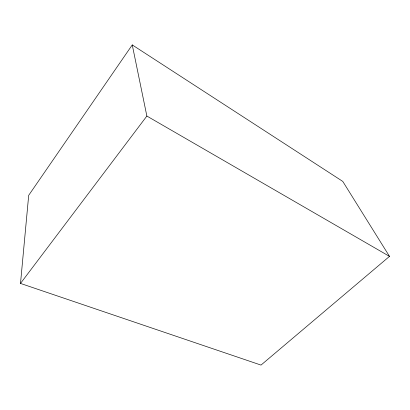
<?xml version="1.0" encoding="UTF-8"?>
<svg xmlns="http://www.w3.org/2000/svg" width="410" height="410" viewBox="0 0 410 410"><rect width="100%" height="100%" fill="white"/><g stroke="black" fill="none" stroke-linecap="round" stroke-linejoin="round"><path stroke-width="0.61" d="M20.5 283.428L28.695 195.329L132.256 44.915L342.775 181.415L389.5 256.378L261.011 365.084L20.5 283.428L146.867 116.05L132.256 44.915M146.867 116.05L389.5 256.378"/></g></svg>
